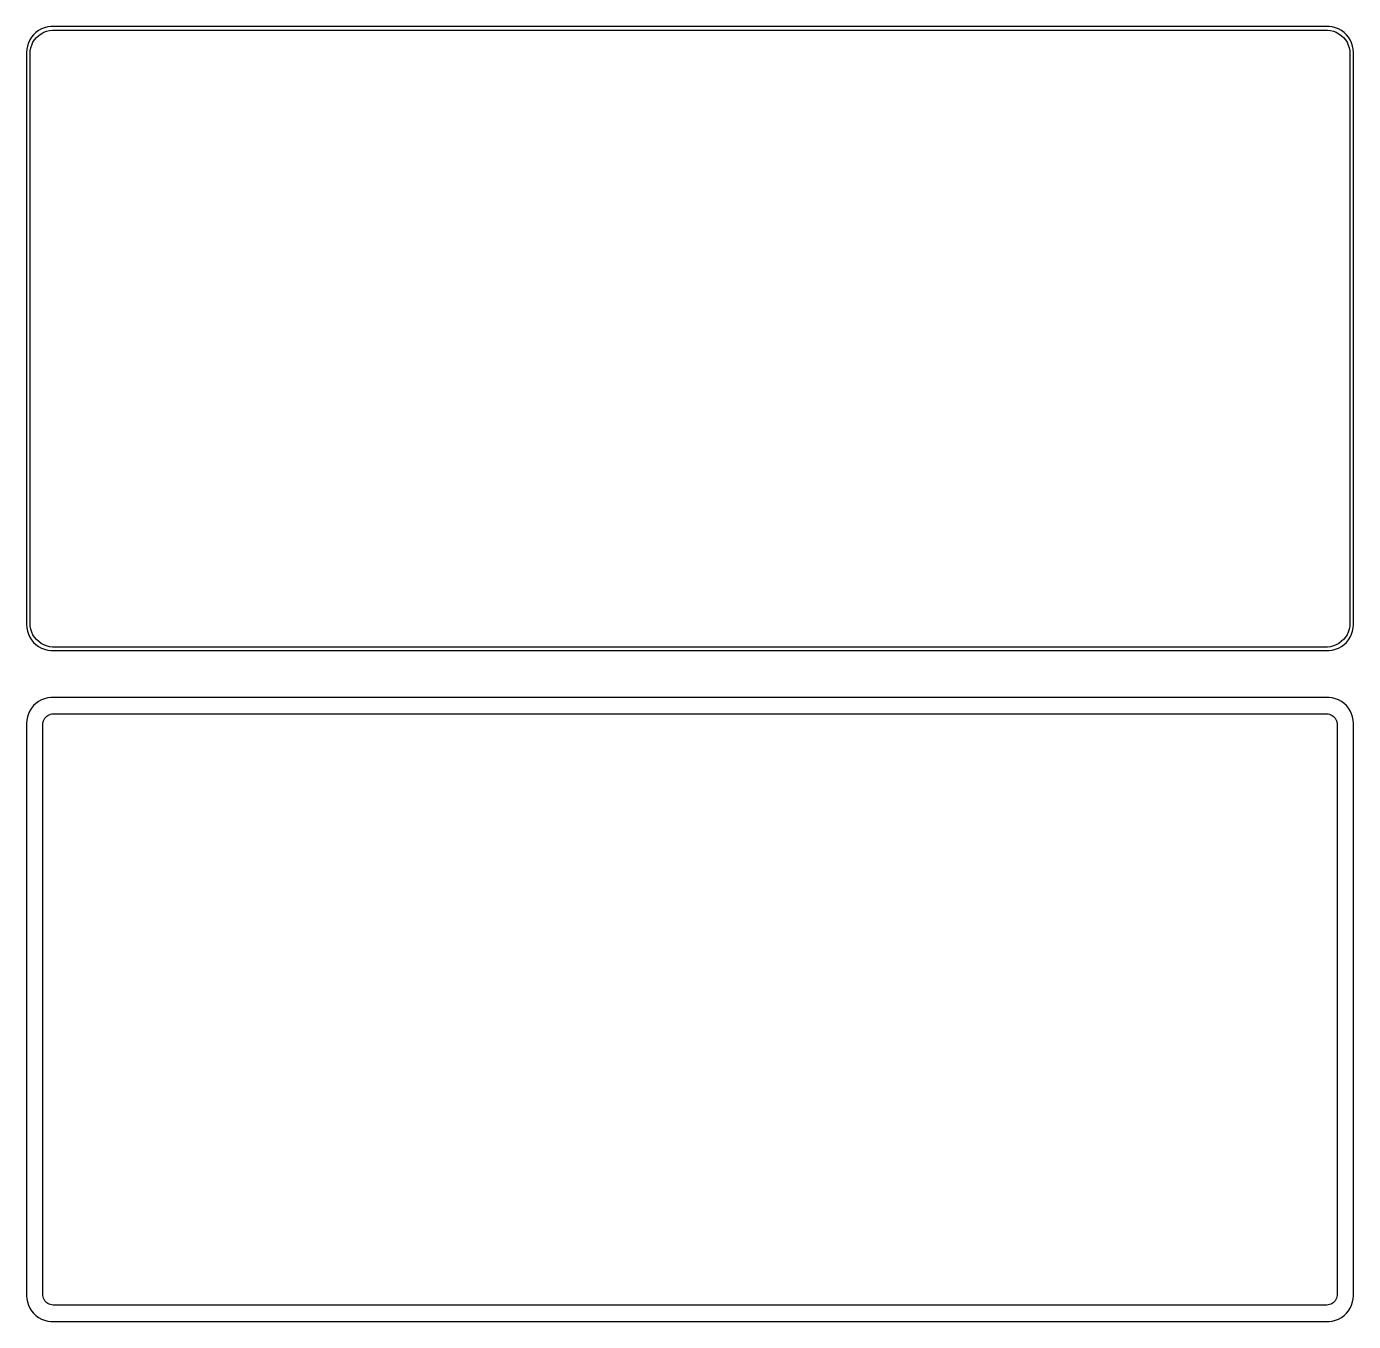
# Model space of a CAD drawing. Header units: metres. Extents: x -128 to 128, y 198 to 447.
import ezdxf

# ---------------------------------------------------------------- set-up
doc = ezdxf.new("R2010")
doc.units = ezdxf.units.M

msp = doc.modelspace()

# ---------------------------------------------------------------- linework, layer by layer
for p, q in [((-124.629, 446.524), (-125.179, 446.222)), ((-124.045, 446.755), (-124.629, 446.524)), ((-123.437, 446.911), (-124.045, 446.755)), ((-122.814, 446.99), (-123.437, 446.911)), ((-123.108, 446.247), (-122.537, 446.319)), ((122.814, 446.99), (-122.814, 446.99)), ((-122.537, 446.319), (122.537, 446.319)), ((122.537, 446.319), (123.108, 446.247)), ((123.437, 446.911), (122.814, 446.99)), ((124.045, 446.755), (123.437, 446.911)), ((124.629, 446.524), (124.045, 446.755)), ((125.179, 446.222), (124.629, 446.524)), ((-127.149, 443.841), (-127.343, 443.243)), ((-126.882, 444.409), (-127.149, 443.841)), ((-126.545, 444.939), (-126.882, 444.409)), ((-126.145, 445.423), (-126.545, 444.939)), ((-126.507, 443.435), (-126.262, 443.956)), ((-126.262, 443.956), (-125.954, 444.441)), ((-125.687, 445.853), (-126.145, 445.423)), ((-125.954, 444.441), (-125.588, 444.884)), ((-125.179, 446.222), (-125.687, 445.853)), ((-125.588, 444.884), (-125.168, 445.278)), ((-125.168, 445.278), (-124.703, 445.616)), ((-124.703, 445.616), (-124.199, 445.893)), ((-124.199, 445.893), (-123.665, 446.104)), ((-123.665, 446.104), (-123.108, 446.247)), ((123.108, 446.247), (123.665, 446.104)), ((123.665, 446.104), (124.199, 445.893)), ((124.199, 445.893), (124.703, 445.616)), ((124.703, 445.616), (125.168, 445.278)), ((125.168, 445.278), (125.588, 444.884)), ((125.687, 445.853), (125.179, 446.222)), ((125.588, 444.884), (125.954, 444.441)), ((126.145, 445.423), (125.687, 445.853)), ((125.954, 444.441), (126.262, 443.956)), ((126.545, 444.939), (126.145, 445.423)), ((126.262, 443.956), (126.507, 443.435)), ((126.882, 444.409), (126.545, 444.939)), ((127.149, 443.841), (126.882, 444.409)), ((127.343, 443.243), (127.149, 443.841)), ((-127.461, 442.627), (-127.5, 442)), ((-127.5, 442), (-127.5, 332)), ((-127.343, 443.243), (-127.461, 442.627)), ((-126.828, 441.75), (-126.792, 442.324)), ((-126.828, 332.25), (-126.828, 441.75)), ((-126.792, 442.324), (-126.685, 442.889)), ((-126.685, 442.889), (-126.507, 443.435)), ((126.507, 443.435), (126.685, 442.889)), ((126.685, 442.889), (126.792, 442.324)), ((126.792, 442.324), (126.828, 441.75)), ((126.828, 441.75), (126.828, 332.25)), ((127.461, 442.627), (127.343, 443.243)), ((127.5, 442), (127.461, 442.627)), ((127.5, 332), (127.5, 442)), ((-127.5, 332), (-127.461, 331.373)), ((-126.792, 331.676), (-126.828, 332.25)), ((-126.685, 331.111), (-126.792, 331.676)), ((126.792, 331.676), (126.685, 331.111)), ((126.828, 332.25), (126.792, 331.676)), ((127.461, 331.373), (127.5, 332)), ((-127.461, 331.373), (-127.343, 330.757)), ((-127.343, 330.757), (-127.149, 330.159)), ((-127.149, 330.159), (-126.882, 329.591)), ((-126.882, 329.591), (-126.545, 329.061)), ((-126.507, 330.565), (-126.685, 331.111)), ((-126.545, 329.061), (-126.145, 328.577)), ((-126.262, 330.044), (-126.507, 330.565)), ((-125.954, 329.559), (-126.262, 330.044)), ((-125.588, 329.116), (-125.954, 329.559)), ((-125.168, 328.722), (-125.588, 329.116)), ((125.588, 329.116), (125.168, 328.722)), ((125.954, 329.559), (125.588, 329.116)), ((126.262, 330.044), (125.954, 329.559)), ((126.145, 328.577), (126.545, 329.061)), ((126.507, 330.565), (126.262, 330.044)), ((126.685, 331.111), (126.507, 330.565)), ((126.545, 329.061), (126.882, 329.591)), ((126.882, 329.591), (127.149, 330.159)), ((127.149, 330.159), (127.343, 330.757)), ((127.343, 330.757), (127.461, 331.373)), ((-126.145, 328.577), (-125.687, 328.147)), ((-125.687, 328.147), (-125.179, 327.778)), ((-125.179, 327.778), (-124.629, 327.476)), ((-124.703, 328.384), (-125.168, 328.722)), ((-124.199, 328.107), (-124.703, 328.384)), ((-124.629, 327.476), (-124.045, 327.245)), ((-123.665, 327.896), (-124.199, 328.107)), ((-124.045, 327.245), (-123.437, 327.089)), ((-123.108, 327.753), (-123.665, 327.896)), ((-123.437, 327.089), (-122.814, 327.01)), ((-122.537, 327.681), (-123.108, 327.753)), ((-122.814, 327.01), (122.814, 327.01)), ((122.537, 327.681), (-122.537, 327.681)), ((123.108, 327.753), (122.537, 327.681)), ((122.814, 327.01), (123.437, 327.089)), ((123.665, 327.896), (123.108, 327.753)), ((123.437, 327.089), (124.045, 327.245)), ((124.199, 328.107), (123.665, 327.896)), ((124.045, 327.245), (124.629, 327.476)), ((124.703, 328.384), (124.199, 328.107)), ((124.629, 327.476), (125.179, 327.778)), ((125.168, 328.722), (124.703, 328.384)), ((125.179, 327.778), (125.687, 328.147)), ((125.687, 328.147), (126.145, 328.577)), ((-126.145, 316.423), (-126.545, 315.939)), ((-125.687, 316.853), (-126.145, 316.423)), ((-125.179, 317.222), (-125.687, 316.853)), ((-124.629, 317.524), (-125.179, 317.222)), ((-124.045, 317.755), (-124.629, 317.524)), ((-123.437, 317.911), (-124.045, 317.755)), ((-122.814, 317.99), (-123.437, 317.911)), ((122.814, 317.99), (-122.814, 317.99)), ((123.437, 317.911), (122.814, 317.99)), ((124.045, 317.755), (123.437, 317.911)), ((124.629, 317.524), (124.045, 317.755)), ((125.179, 317.222), (124.629, 317.524)), ((125.687, 316.853), (125.179, 317.222)), ((126.145, 316.423), (125.687, 316.853)), ((126.545, 315.939), (126.145, 316.423)), ((-127.343, 314.243), (-127.461, 313.627)), ((-127.149, 314.841), (-127.343, 314.243)), ((-126.882, 315.409), (-127.149, 314.841)), ((-126.545, 315.939), (-126.882, 315.409)), ((-124.211, 313.527), (-124.099, 313.766)), ((-124.099, 313.766), (-123.957, 313.99)), ((-123.957, 313.99), (-123.788, 314.194)), ((-123.788, 314.194), (-123.595, 314.375)), ((-123.595, 314.375), (-123.38, 314.531)), ((-123.38, 314.531), (-123.148, 314.659)), ((-123.148, 314.659), (-122.902, 314.756)), ((-122.902, 314.756), (-122.645, 314.822)), ((-122.645, 314.822), (-122.382, 314.855)), ((-122.382, 314.855), (122.382, 314.855)), ((122.382, 314.855), (122.645, 314.822)), ((122.645, 314.822), (122.902, 314.756)), ((122.902, 314.756), (123.148, 314.659)), ((123.148, 314.659), (123.38, 314.531)), ((123.38, 314.531), (123.595, 314.375)), ((123.595, 314.375), (123.788, 314.194)), ((123.788, 314.194), (123.957, 313.99)), ((123.957, 313.99), (124.099, 313.766)), ((124.099, 313.766), (124.211, 313.527)), ((126.882, 315.409), (126.545, 315.939)), ((127.149, 314.841), (126.882, 315.409)), ((127.343, 314.243), (127.149, 314.841)), ((127.461, 313.627), (127.343, 314.243)), ((-127.461, 313.627), (-127.5, 313)), ((-127.5, 313), (-127.5, 203)), ((-124.36, 312.75), (-124.343, 313.014)), ((-124.36, 203.25), (-124.36, 312.75)), ((-124.343, 313.014), (-124.293, 313.275)), ((-124.293, 313.275), (-124.211, 313.527)), ((124.211, 313.527), (124.293, 313.275)), ((124.293, 313.275), (124.343, 313.014)), ((124.343, 313.014), (124.36, 312.75)), ((124.36, 312.75), (124.36, 203.25)), ((127.5, 313), (127.461, 313.627)), ((127.5, 203), (127.5, 313)), ((-127.5, 203), (-127.461, 202.373)), ((-127.461, 202.373), (-127.343, 201.757)), ((-127.343, 201.757), (-127.149, 201.159)), ((-124.343, 202.986), (-124.36, 203.25)), ((-124.293, 202.725), (-124.343, 202.986)), ((-124.211, 202.473), (-124.293, 202.725)), ((-124.099, 202.234), (-124.211, 202.473)), ((-123.957, 202.01), (-124.099, 202.234)), ((-123.788, 201.806), (-123.957, 202.01)), ((-123.595, 201.625), (-123.788, 201.806)), ((-123.38, 201.469), (-123.595, 201.625)), ((-123.148, 201.341), (-123.38, 201.469)), ((123.38, 201.469), (123.148, 201.341)), ((123.595, 201.625), (123.38, 201.469)), ((123.788, 201.806), (123.595, 201.625)), ((123.957, 202.01), (123.788, 201.806)), ((124.099, 202.234), (123.957, 202.01)), ((124.211, 202.473), (124.099, 202.234)), ((124.293, 202.725), (124.211, 202.473)), ((124.343, 202.986), (124.293, 202.725)), ((124.36, 203.25), (124.343, 202.986)), ((127.149, 201.159), (127.343, 201.757)), ((127.343, 201.757), (127.461, 202.373)), ((127.461, 202.373), (127.5, 203)), ((-127.149, 201.159), (-126.882, 200.591)), ((-126.882, 200.591), (-126.545, 200.061)), ((-126.545, 200.061), (-126.145, 199.577)), ((-126.145, 199.577), (-125.687, 199.147)), ((-125.687, 199.147), (-125.179, 198.778)), ((-122.902, 201.244), (-123.148, 201.341)), ((-122.645, 201.178), (-122.902, 201.244)), ((-122.382, 201.145), (-122.645, 201.178)), ((122.382, 201.145), (-122.382, 201.145)), ((122.645, 201.178), (122.382, 201.145)), ((122.902, 201.244), (122.645, 201.178)), ((123.148, 201.341), (122.902, 201.244)), ((125.179, 198.778), (125.687, 199.147)), ((125.687, 199.147), (126.145, 199.577)), ((126.145, 199.577), (126.545, 200.061)), ((126.545, 200.061), (126.882, 200.591)), ((126.882, 200.591), (127.149, 201.159)), ((-125.179, 198.778), (-124.629, 198.476)), ((-124.629, 198.476), (-124.045, 198.245)), ((-124.045, 198.245), (-123.437, 198.089)), ((-123.437, 198.089), (-122.814, 198.01)), ((-122.814, 198.01), (122.814, 198.01)), ((122.814, 198.01), (123.437, 198.089)), ((123.437, 198.089), (124.045, 198.245)), ((124.045, 198.245), (124.629, 198.476)), ((124.629, 198.476), (125.179, 198.778))]:
    msp.add_line(p, q)

doc.saveas('drawing.dxf')
